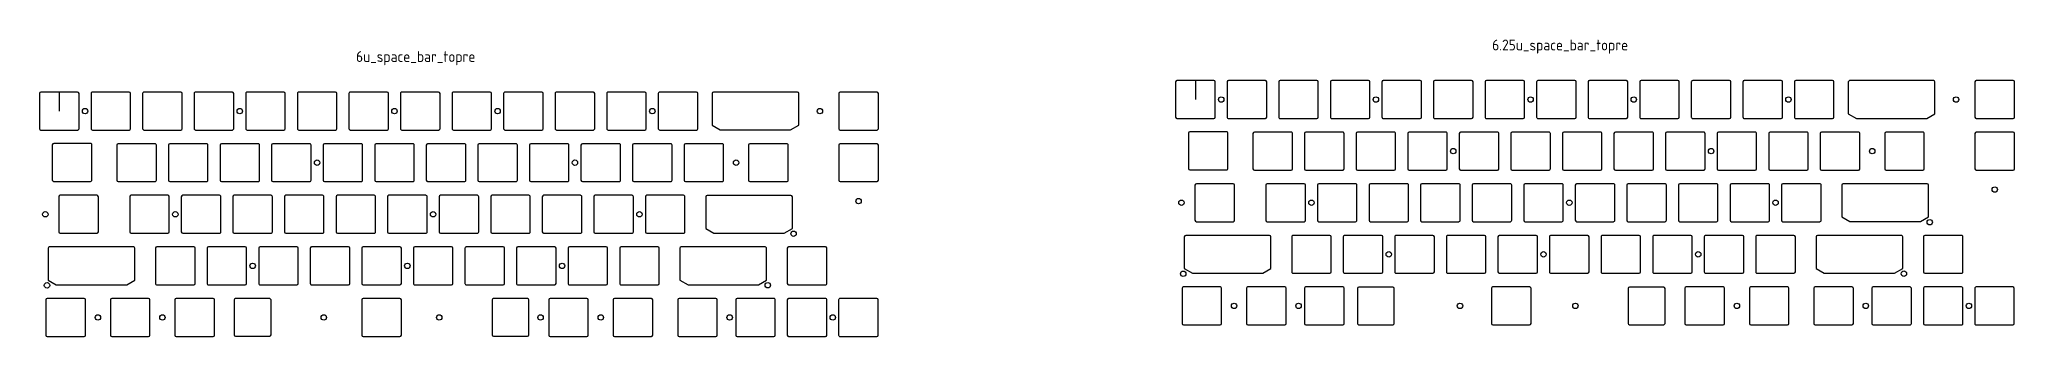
# Model space of a CAD drawing. Header units: millimetres. Extents: x -343 to 387, y -122 to -12.
import ezdxf

# ---------------------------------------------------------------- set-up
doc = ezdxf.new("R2010")
doc.units = ezdxf.units.MM
doc.layers.get('0').update_dxf_attribs({"linetype": 'CONTINUOUS'})
doc.styles.add('iso', font='iso')

msp = doc.modelspace()

# ---------------------------------------------------------------- linework, layer by layer
for p, q in [((76.73, -27.96), (76.73, -40.96)), ((84.03, -27.46), (77.23, -27.46)), ((90.83, -27.46), (84.03, -27.46)), ((84.03, -27.46), (84.03, -34.46)), ((91.33, -40.96), (91.33, -27.96)), ((325.21, -27.98), (325.21, -39.7)), ((341.21, -27.48), (325.71, -27.48)), ((356.71, -27.48), (341.21, -27.48)), ((357.21, -39.7), (357.21, -27.98)), ((372.01, -27.96), (372.01, -40.96)), ((379.31, -27.46), (372.51, -27.46)), ((386.11, -27.46), (379.31, -27.46)), ((386.61, -40.96), (386.61, -27.96)), ((-342.96, -32.23), (-342.96, -45.23)), ((-335.66, -31.73), (-342.46, -31.73)), ((-328.86, -31.73), (-335.66, -31.73)), ((-335.66, -31.73), (-335.66, -38.73)), ((-328.36, -45.23), (-328.36, -32.23)), ((-94.48, -32.25), (-94.48, -43.97)), ((-78.48, -31.75), (-93.98, -31.75)), ((-62.98, -31.75), (-78.48, -31.75)), ((-62.48, -43.97), (-62.48, -32.25)), ((-47.68, -32.23), (-47.68, -45.23)), ((-40.38, -31.73), (-47.18, -31.73)), ((-33.58, -31.73), (-40.38, -31.73)), ((-33.08, -45.23), (-33.08, -32.23)), ((77.23, -41.46), (84.03, -41.46)), ((84.03, -41.46), (90.83, -41.46)), ((325.21, -39.7), (328.21, -41.43)), ((328.21, -41.43), (341.21, -41.43)), ((341.21, -41.43), (354.21, -41.43)), ((354.21, -41.43), (357.21, -39.7)), ((372.51, -41.46), (379.31, -41.46)), ((379.31, -41.46), (386.11, -41.46)), ((-342.46, -45.73), (-335.66, -45.73)), ((-335.66, -45.73), (-328.86, -45.73)), ((-94.48, -43.97), (-91.48, -45.7)), ((-91.48, -45.7), (-78.48, -45.7)), ((-78.48, -45.7), (-65.48, -45.7)), ((-65.48, -45.7), (-62.48, -43.97)), ((-47.18, -45.73), (-40.38, -45.73)), ((-40.38, -50.78), (-47.18, -50.78)), ((-40.38, -45.73), (-33.58, -45.73)), ((-33.58, -50.78), (-40.38, -50.78)), ((372.01, -47.01), (372.01, -60.01)), ((379.31, -46.51), (372.51, -46.51)), ((386.11, -46.51), (379.31, -46.51)), ((386.61, -60.01), (386.61, -47.01)), ((-47.68, -51.28), (-47.68, -64.28)), ((-33.08, -64.28), (-33.08, -51.28)), ((-47.18, -64.78), (-40.38, -64.78)), ((-40.38, -64.78), (-33.58, -64.78)), ((91.18, -65.56), (84.38, -65.56)), ((97.98, -65.56), (91.18, -65.56)), ((117.37, -65.56), (110.57, -65.56)), ((124.17, -65.56), (117.37, -65.56)), ((338.83, -65.58), (323.33, -65.58)), ((354.33, -65.58), (338.83, -65.58)), ((372.51, -60.51), (379.31, -60.51)), ((379.31, -60.51), (386.11, -60.51)), ((-335.81, -70.33), (-335.81, -83.33)), ((-328.51, -69.83), (-335.31, -69.83)), ((-321.71, -69.83), (-328.51, -69.83)), ((-321.21, -83.33), (-321.21, -70.33)), ((-309.62, -70.33), (-309.62, -83.33)), ((-302.32, -69.83), (-309.12, -69.83)), ((-295.52, -69.83), (-302.32, -69.83)), ((-295.02, -83.33), (-295.02, -70.33)), ((-96.86, -70.35), (-96.86, -82.07)), ((-80.86, -69.85), (-96.36, -69.85)), ((-65.36, -69.85), (-80.86, -69.85)), ((-64.86, -82.07), (-64.86, -70.35)), ((83.88, -66.06), (83.88, -79.06)), ((98.48, -79.06), (98.48, -66.06)), ((110.07, -66.06), (110.07, -79.06)), ((124.67, -79.06), (124.67, -66.06)), ((322.83, -66.08), (322.83, -77.8)), ((354.83, -77.8), (354.83, -66.08)), ((84.38, -79.56), (91.18, -79.56)), ((91.18, -79.56), (97.98, -79.56)), ((110.57, -79.56), (117.37, -79.56)), ((117.37, -79.56), (124.17, -79.56)), ((322.83, -77.8), (325.83, -79.53)), ((325.83, -79.53), (338.83, -79.53)), ((338.83, -79.53), (351.83, -79.53)), ((351.83, -79.53), (354.83, -77.8)), ((-335.31, -83.83), (-328.51, -83.83)), ((-328.51, -83.83), (-321.71, -83.83)), ((-309.12, -83.83), (-302.32, -83.83)), ((-302.32, -83.83), (-295.52, -83.83)), ((-96.86, -82.07), (-93.86, -83.8)), ((-93.86, -83.8), (-80.86, -83.8)), ((-80.86, -83.8), (-67.86, -83.8)), ((-67.86, -83.8), (-64.86, -82.07)), ((79.94, -85.13), (79.94, -96.85)), ((95.94, -84.63), (80.44, -84.63)), ((111.44, -84.63), (95.94, -84.63)), ((111.94, -96.85), (111.94, -85.13)), ((195.8, -85.11), (195.8, -98.11)), ((203.1, -84.61), (196.3, -84.61)), ((209.9, -84.61), (203.1, -84.61)), ((210.4, -98.11), (210.4, -85.11)), ((-339.75, -89.4), (-339.75, -101.12)), ((-323.75, -88.9), (-339.25, -88.9)), ((-308.25, -88.9), (-323.75, -88.9)), ((-307.75, -101.12), (-307.75, -89.4)), ((-223.89, -89.38), (-223.89, -102.38)), ((-216.59, -88.88), (-223.39, -88.88)), ((-209.79, -88.88), (-216.59, -88.88)), ((-209.29, -102.38), (-209.29, -89.38)), ((-339.75, -101.12), (-336.75, -102.85)), ((-310.75, -102.85), (-307.75, -101.12)), ((79.94, -96.85), (82.94, -98.58)), ((82.94, -98.58), (95.94, -98.58)), ((95.94, -98.58), (108.94, -98.58)), ((108.94, -98.58), (111.94, -96.85)), ((196.3, -98.61), (203.1, -98.61)), ((203.1, -98.61), (209.9, -98.61)), ((-340.58, -108.43), (-340.58, -121.43)), ((-333.28, -107.93), (-340.08, -107.93)), ((-336.75, -102.85), (-323.75, -102.85)), ((-326.48, -107.93), (-333.28, -107.93)), ((-325.98, -121.43), (-325.98, -108.43)), ((-323.75, -102.85), (-310.75, -102.85)), ((-316.76, -108.43), (-316.76, -121.43)), ((-309.46, -107.93), (-316.26, -107.93)), ((-302.66, -107.93), (-309.46, -107.93)), ((-302.16, -121.43), (-302.16, -108.43)), ((-292.95, -108.43), (-292.95, -121.43)), ((-285.65, -107.93), (-292.45, -107.93)), ((-278.85, -107.93), (-285.65, -107.93)), ((-278.35, -121.43), (-278.35, -108.43)), ((-271.03, -108.48), (-271.03, -121.38)), ((-264.23, -107.98), (-270.53, -107.98)), ((-257.93, -107.98), (-264.23, -107.98)), ((-257.43, -121.38), (-257.43, -108.48)), ((-223.89, -108.43), (-223.89, -121.43)), ((-223.39, -102.88), (-216.59, -102.88)), ((-216.59, -107.93), (-223.39, -107.93)), ((-216.59, -102.88), (-209.79, -102.88)), ((-209.79, -107.93), (-216.59, -107.93)), ((-209.29, -121.43), (-209.29, -108.43)), ((-175.77, -108.48), (-175.77, -121.38)), ((-168.97, -107.98), (-175.27, -107.98)), ((-162.67, -107.98), (-168.97, -107.98)), ((-162.17, -121.38), (-162.17, -108.48)), ((-154.84, -108.43), (-154.84, -121.43)), ((-147.54, -107.93), (-154.34, -107.93)), ((-140.74, -107.93), (-147.54, -107.93)), ((-140.24, -121.43), (-140.24, -108.43)), ((-131.03, -108.43), (-131.03, -121.43)), ((-123.73, -107.93), (-130.53, -107.93)), ((-116.93, -107.93), (-123.73, -107.93)), ((-116.43, -121.43), (-116.43, -108.43)), ((-107.21, -108.43), (-107.21, -121.43)), ((-99.91, -107.93), (-106.71, -107.93)), ((-93.11, -107.93), (-99.91, -107.93)), ((-92.61, -121.43), (-92.61, -108.43)), ((79.11, -104.16), (79.11, -117.16)), ((86.41, -103.66), (79.61, -103.66)), ((93.21, -103.66), (86.41, -103.66)), ((93.71, -117.16), (93.71, -104.16)), ((102.93, -104.16), (102.93, -117.16)), ((110.23, -103.66), (103.43, -103.66)), ((117.03, -103.66), (110.23, -103.66)), ((117.53, -117.16), (117.53, -104.16)), ((124.36, -104.16), (124.36, -117.16)), ((131.66, -103.66), (124.86, -103.66)), ((138.46, -103.66), (131.66, -103.66)), ((138.96, -117.16), (138.96, -104.16)), ((193.41, -104.16), (193.41, -117.16)), ((200.71, -103.66), (193.91, -103.66)), ((207.51, -103.66), (200.71, -103.66)), ((208.01, -117.16), (208.01, -104.16)), ((264.85, -104.16), (264.85, -117.16)), ((272.15, -103.66), (265.35, -103.66)), ((278.95, -103.66), (272.15, -103.66)), ((279.45, -117.16), (279.45, -104.16)), ((288.66, -104.16), (288.66, -117.16)), ((295.96, -103.66), (289.16, -103.66)), ((302.76, -103.66), (295.96, -103.66)), ((303.26, -117.16), (303.26, -104.16)), ((312.48, -104.16), (312.48, -117.16)), ((319.78, -103.66), (312.98, -103.66)), ((326.58, -103.66), (319.78, -103.66)), ((327.08, -117.16), (327.08, -104.16)), ((-340.08, -121.93), (-333.28, -121.93)), ((-333.28, -121.93), (-326.48, -121.93)), ((-316.26, -121.93), (-309.46, -121.93)), ((-309.46, -121.93), (-302.66, -121.93)), ((-292.45, -121.93), (-285.65, -121.93)), ((-285.65, -121.93), (-278.85, -121.93)), ((-270.53, -121.88), (-264.23, -121.88)), ((-264.23, -121.88), (-257.93, -121.88)), ((-223.39, -121.93), (-216.59, -121.93)), ((-216.59, -121.93), (-209.79, -121.93)), ((-175.27, -121.88), (-168.97, -121.88)), ((-168.97, -121.88), (-162.67, -121.88)), ((-154.34, -121.93), (-147.54, -121.93)), ((-147.54, -121.93), (-140.74, -121.93)), ((-130.53, -121.93), (-123.73, -121.93)), ((-123.73, -121.93), (-116.93, -121.93)), ((-106.71, -121.93), (-99.91, -121.93)), ((-99.91, -121.93), (-93.11, -121.93)), ((79.61, -117.66), (86.41, -117.66)), ((86.41, -117.66), (93.21, -117.66)), ((103.43, -117.66), (110.23, -117.66)), ((110.23, -117.66), (117.03, -117.66)), ((124.86, -117.66), (131.66, -117.66)), ((131.66, -117.66), (138.46, -117.66)), ((193.91, -117.66), (200.71, -117.66)), ((200.71, -117.66), (207.51, -117.66)), ((265.35, -117.66), (272.15, -117.66)), ((272.15, -117.66), (278.95, -117.66)), ((289.16, -117.66), (295.96, -117.66)), ((295.96, -117.66), (302.76, -117.66)), ((312.98, -117.66), (319.78, -117.66)), ((319.78, -117.66), (326.58, -117.66))]:
    msp.add_line(p, q)
at = {"color": 2}
for p, q in [((143.91, -104.21), (143.91, -117.11)), ((150.71, -103.71), (144.41, -103.71)), ((157.01, -103.71), (150.71, -103.71)), ((157.51, -117.11), (157.51, -104.21)), ((243.92, -104.21), (243.92, -117.11)), ((250.72, -103.71), (244.42, -103.71)), ((257.02, -103.71), (250.72, -103.71)), ((257.52, -117.11), (257.52, -104.21)), ((144.41, -117.61), (150.71, -117.61)), ((150.71, -117.61), (157.01, -117.61)), ((244.42, -117.61), (250.72, -117.61)), ((250.72, -117.61), (257.02, -117.61))]:
    msp.add_line(p, q, dxfattribs=at)
for points in [[(110.38, -40.96), (110.38, -27.96, 0.414212), (109.88, -27.46), (96.28, -27.46, 0.414214), (95.78, -27.96), (95.78, -40.96, 0.414214), (96.28, -41.46), (109.88, -41.46, 0.414212)], [(129.43, -40.96), (129.43, -27.96, 0.414212), (128.93, -27.46), (115.33, -27.46, 0.414214), (114.83, -27.96), (114.83, -40.96, 0.414214), (115.33, -41.46), (128.93, -41.46, 0.414212)], [(148.48, -40.96), (148.48, -27.96, 0.414212), (147.98, -27.46), (134.38, -27.46, 0.414214), (133.88, -27.96), (133.88, -40.96, 0.414214), (134.38, -41.46), (147.98, -41.46, 0.414212)], [(167.53, -40.96), (167.53, -27.96, 0.414212), (167.03, -27.46), (153.43, -27.46, 0.414214), (152.93, -27.96), (152.93, -40.96, 0.414214), (153.43, -41.46), (167.03, -41.46, 0.414212)], [(186.58, -40.96), (186.58, -27.96, 0.414212), (186.08, -27.46), (172.48, -27.46, 0.414214), (171.98, -27.96), (171.98, -40.96, 0.414214), (172.48, -41.46), (186.08, -41.46, 0.414212)], [(205.63, -40.96), (205.63, -27.96, 0.414212), (205.13, -27.46), (191.53, -27.46, 0.414214), (191.03, -27.96), (191.03, -40.96, 0.414214), (191.53, -41.46), (205.13, -41.46, 0.414212)], [(224.68, -40.96), (224.68, -27.96, 0.414212), (224.18, -27.46), (210.58, -27.46, 0.414214), (210.08, -27.96), (210.08, -40.96, 0.414214), (210.58, -41.46), (224.18, -41.46, 0.414212)], [(243.73, -40.96), (243.73, -27.96, 0.414212), (243.23, -27.46), (229.63, -27.46, 0.414214), (229.13, -27.96), (229.13, -40.96, 0.414214), (229.63, -41.46), (243.23, -41.46, 0.414212)], [(262.78, -40.96), (262.78, -27.96, 0.414212), (262.28, -27.46), (248.68, -27.46, 0.414214), (248.18, -27.96), (248.18, -40.96, 0.414214), (248.68, -41.46), (262.28, -41.46, 0.414212)], [(281.83, -40.96), (281.83, -27.96, 0.414212), (281.33, -27.46), (267.73, -27.46, 0.414214), (267.23, -27.96), (267.23, -40.96, 0.414214), (267.73, -41.46), (281.33, -41.46, 0.414212)], [(300.88, -40.96), (300.88, -27.96, 0.414212), (300.38, -27.46), (286.78, -27.46, 0.414214), (286.28, -27.96), (286.28, -40.96, 0.414214), (286.78, -41.46), (300.38, -41.46, 0.414212)], [(-309.31, -45.23), (-309.31, -32.23, 0.414212), (-309.81, -31.73), (-323.41, -31.73, 0.414214), (-323.91, -32.23), (-323.91, -45.23, 0.414214), (-323.41, -45.73), (-309.81, -45.73, 0.414212)], [(-290.26, -45.23), (-290.26, -32.23, 0.414212), (-290.76, -31.73), (-304.36, -31.73, 0.414214), (-304.86, -32.23), (-304.86, -45.23, 0.414214), (-304.36, -45.73), (-290.76, -45.73, 0.414212)], [(-271.21, -45.23), (-271.21, -32.23, 0.414212), (-271.71, -31.73), (-285.31, -31.73, 0.414214), (-285.81, -32.23), (-285.81, -45.23, 0.414214), (-285.31, -45.73), (-271.71, -45.73, 0.414212)], [(-252.16, -45.23), (-252.16, -32.23, 0.414212), (-252.66, -31.73), (-266.26, -31.73, 0.414214), (-266.76, -32.23), (-266.76, -45.23, 0.414214), (-266.26, -45.73), (-252.66, -45.73, 0.414212)], [(-233.11, -45.23), (-233.11, -32.23, 0.414212), (-233.61, -31.73), (-247.21, -31.73, 0.414214), (-247.71, -32.23), (-247.71, -45.23, 0.414214), (-247.21, -45.73), (-233.61, -45.73, 0.414212)], [(-214.06, -45.23), (-214.06, -32.23, 0.414212), (-214.56, -31.73), (-228.16, -31.73, 0.414214), (-228.66, -32.23), (-228.66, -45.23, 0.414214), (-228.16, -45.73), (-214.56, -45.73, 0.414212)], [(-195.01, -45.23), (-195.01, -32.23, 0.414212), (-195.51, -31.73), (-209.11, -31.73, 0.414214), (-209.61, -32.23), (-209.61, -45.23, 0.414214), (-209.11, -45.73), (-195.51, -45.73, 0.414212)], [(-175.96, -45.23), (-175.96, -32.23, 0.414212), (-176.46, -31.73), (-190.06, -31.73, 0.414214), (-190.56, -32.23), (-190.56, -45.23, 0.414214), (-190.06, -45.73), (-176.46, -45.73, 0.414212)], [(-156.91, -45.23), (-156.91, -32.23, 0.414212), (-157.41, -31.73), (-171.01, -31.73, 0.414214), (-171.51, -32.23), (-171.51, -45.23, 0.414214), (-171.01, -45.73), (-157.41, -45.73, 0.414212)], [(-137.86, -45.23), (-137.86, -32.23, 0.414212), (-138.36, -31.73), (-151.96, -31.73, 0.414214), (-152.46, -32.23), (-152.46, -45.23, 0.414214), (-151.96, -45.73), (-138.36, -45.73, 0.414212)], [(-118.81, -45.23), (-118.81, -32.23, 0.414212), (-119.31, -31.73), (-132.91, -31.73, 0.414214), (-133.41, -32.23), (-133.41, -45.23, 0.414214), (-132.91, -45.73), (-119.31, -45.73, 0.414212)], [(-338.22, -51.18), (-338.22, -64.18, 0.414212), (-337.72, -64.68), (-324.12, -64.68, 0.414214), (-323.62, -64.18), (-323.62, -51.18, 0.414214), (-324.12, -50.68), (-337.72, -50.68, 0.414212)], [(-314.38, -51.28), (-314.38, -64.28, 0.414212), (-313.88, -64.78), (-300.28, -64.78, 0.414214), (-299.78, -64.28), (-299.78, -51.28, 0.414214), (-300.28, -50.78), (-313.88, -50.78, 0.414212)], [(-295.33, -51.28), (-295.33, -64.28, 0.414212), (-294.83, -64.78), (-281.23, -64.78, 0.414214), (-280.73, -64.28), (-280.73, -51.28, 0.414214), (-281.23, -50.78), (-294.83, -50.78, 0.414212)], [(-276.28, -51.28), (-276.28, -64.28, 0.414212), (-275.78, -64.78), (-262.18, -64.78, 0.414214), (-261.68, -64.28), (-261.68, -51.28, 0.414214), (-262.18, -50.78), (-275.78, -50.78, 0.414212)], [(-257.23, -51.28), (-257.23, -64.28, 0.414212), (-256.73, -64.78), (-243.13, -64.78, 0.414214), (-242.63, -64.28), (-242.63, -51.28, 0.414214), (-243.13, -50.78), (-256.73, -50.78, 0.414212)], [(-238.18, -51.28), (-238.18, -64.28, 0.414212), (-237.68, -64.78), (-224.08, -64.78, 0.414214), (-223.58, -64.28), (-223.58, -51.28, 0.414214), (-224.08, -50.78), (-237.68, -50.78, 0.414212)], [(-219.13, -51.28), (-219.13, -64.28, 0.414212), (-218.63, -64.78), (-205.03, -64.78, 0.414214), (-204.53, -64.28), (-204.53, -51.28, 0.414214), (-205.03, -50.78), (-218.63, -50.78, 0.414212)], [(-200.08, -51.28), (-200.08, -64.28, 0.414212), (-199.58, -64.78), (-185.98, -64.78, 0.414214), (-185.48, -64.28), (-185.48, -51.28, 0.414214), (-185.98, -50.78), (-199.58, -50.78, 0.414212)], [(-181.03, -51.28), (-181.03, -64.28, 0.414212), (-180.53, -64.78), (-166.93, -64.78, 0.414214), (-166.43, -64.28), (-166.43, -51.28, 0.414214), (-166.93, -50.78), (-180.53, -50.78, 0.414212)], [(-161.98, -51.28), (-161.98, -64.28, 0.414212), (-161.48, -64.78), (-147.88, -64.78, 0.414214), (-147.38, -64.28), (-147.38, -51.28, 0.414214), (-147.88, -50.78), (-161.48, -50.78, 0.414212)], [(-142.93, -51.28), (-142.93, -64.28, 0.414212), (-142.43, -64.78), (-128.83, -64.78, 0.414214), (-128.33, -64.28), (-128.33, -51.28, 0.414214), (-128.83, -50.78), (-142.43, -50.78, 0.414212)], [(-123.88, -51.28), (-123.88, -64.28, 0.414212), (-123.38, -64.78), (-109.78, -64.78, 0.414214), (-109.28, -64.28), (-109.28, -51.28, 0.414214), (-109.78, -50.78), (-123.38, -50.78, 0.414212)], [(-104.83, -51.28), (-104.83, -64.28, 0.414212), (-104.33, -64.78), (-90.73, -64.78, 0.414214), (-90.23, -64.28), (-90.23, -51.28, 0.414214), (-90.73, -50.78), (-104.33, -50.78, 0.414212)], [(-81.02, -51.28), (-81.02, -64.28, 0.414212), (-80.52, -64.78), (-66.92, -64.78, 0.414214), (-66.42, -64.28), (-66.42, -51.28, 0.414214), (-66.92, -50.78), (-80.52, -50.78, 0.414212)], [(81.47, -46.91), (81.47, -59.91, 0.414212), (81.97, -60.41), (95.57, -60.41, 0.414214), (96.07, -59.91), (96.07, -46.91, 0.414214), (95.57, -46.41), (81.97, -46.41, 0.414212)], [(105.31, -47.01), (105.31, -60.01, 0.414212), (105.81, -60.51), (119.41, -60.51, 0.414214), (119.91, -60.01), (119.91, -47.01, 0.414214), (119.41, -46.51), (105.81, -46.51, 0.414212)], [(124.36, -47.01), (124.36, -60.01, 0.414212), (124.86, -60.51), (138.46, -60.51, 0.414214), (138.96, -60.01), (138.96, -47.01, 0.414214), (138.46, -46.51), (124.86, -46.51, 0.414212)], [(143.41, -47.01), (143.41, -60.01, 0.414212), (143.91, -60.51), (157.51, -60.51, 0.414214), (158.01, -60.01), (158.01, -47.01, 0.414214), (157.51, -46.51), (143.91, -46.51, 0.414212)], [(162.46, -47.01), (162.46, -60.01, 0.414212), (162.96, -60.51), (176.56, -60.51, 0.414214), (177.06, -60.01), (177.06, -47.01, 0.414214), (176.56, -46.51), (162.96, -46.51, 0.414212)], [(181.51, -47.01), (181.51, -60.01, 0.414212), (182.01, -60.51), (195.61, -60.51, 0.414214), (196.11, -60.01), (196.11, -47.01, 0.414214), (195.61, -46.51), (182.01, -46.51, 0.414212)], [(200.56, -47.01), (200.56, -60.01, 0.414212), (201.06, -60.51), (214.66, -60.51, 0.414214), (215.16, -60.01), (215.16, -47.01, 0.414214), (214.66, -46.51), (201.06, -46.51, 0.414212)], [(219.61, -47.01), (219.61, -60.01, 0.414212), (220.11, -60.51), (233.71, -60.51, 0.414214), (234.21, -60.01), (234.21, -47.01, 0.414214), (233.71, -46.51), (220.11, -46.51, 0.414212)], [(238.66, -47.01), (238.66, -60.01, 0.414212), (239.16, -60.51), (252.76, -60.51, 0.414214), (253.26, -60.01), (253.26, -47.01, 0.414214), (252.76, -46.51), (239.16, -46.51, 0.414212)], [(257.71, -47.01), (257.71, -60.01, 0.414212), (258.21, -60.51), (271.81, -60.51, 0.414214), (272.31, -60.01), (272.31, -47.01, 0.414214), (271.81, -46.51), (258.21, -46.51, 0.414212)], [(276.76, -47.01), (276.76, -60.01, 0.414212), (277.26, -60.51), (290.86, -60.51, 0.414214), (291.36, -60.01), (291.36, -47.01, 0.414214), (290.86, -46.51), (277.26, -46.51, 0.414212)], [(295.81, -47.01), (295.81, -60.01, 0.414212), (296.31, -60.51), (309.91, -60.51, 0.414214), (310.41, -60.01), (310.41, -47.01, 0.414214), (309.91, -46.51), (296.31, -46.51, 0.414212)], [(314.86, -47.01), (314.86, -60.01, 0.414212), (315.36, -60.51), (328.96, -60.51, 0.414214), (329.46, -60.01), (329.46, -47.01, 0.414214), (328.96, -46.51), (315.36, -46.51, 0.414212)], [(338.67, -47.01), (338.67, -60.01, 0.414212), (339.17, -60.51), (352.77, -60.51, 0.414214), (353.27, -60.01), (353.27, -47.01, 0.414214), (352.77, -46.51), (339.17, -46.51, 0.414212)], [(129.12, -66.06), (129.12, -79.06, 0.414212), (129.62, -79.56), (143.22, -79.56, 0.414214), (143.72, -79.06), (143.72, -66.06, 0.414214), (143.22, -65.56), (129.62, -65.56, 0.414212)], [(148.17, -66.06), (148.17, -79.06, 0.414212), (148.67, -79.56), (162.27, -79.56, 0.414214), (162.77, -79.06), (162.77, -66.06, 0.414214), (162.27, -65.56), (148.67, -65.56, 0.414212)], [(167.22, -66.06), (167.22, -79.06, 0.414212), (167.72, -79.56), (181.32, -79.56, 0.414214), (181.82, -79.06), (181.82, -66.06, 0.414214), (181.32, -65.56), (167.72, -65.56, 0.414212)], [(186.27, -66.06), (186.27, -79.06, 0.414212), (186.77, -79.56), (200.37, -79.56, 0.414214), (200.87, -79.06), (200.87, -66.06, 0.414214), (200.37, -65.56), (186.77, -65.56, 0.414212)], [(205.32, -66.06), (205.32, -79.06, 0.414212), (205.82, -79.56), (219.42, -79.56, 0.414214), (219.92, -79.06), (219.92, -66.06, 0.414214), (219.42, -65.56), (205.82, -65.56, 0.414212)], [(224.37, -66.06), (224.37, -79.06, 0.414212), (224.87, -79.56), (238.47, -79.56, 0.414214), (238.97, -79.06), (238.97, -66.06, 0.414214), (238.47, -65.56), (224.87, -65.56, 0.414212)], [(243.42, -66.06), (243.42, -79.06, 0.414212), (243.92, -79.56), (257.52, -79.56, 0.414214), (258.02, -79.06), (258.02, -66.06, 0.414214), (257.52, -65.56), (243.92, -65.56, 0.414212)], [(262.47, -66.06), (262.47, -79.06, 0.414212), (262.97, -79.56), (276.57, -79.56, 0.414214), (277.07, -79.06), (277.07, -66.06, 0.414214), (276.57, -65.56), (262.97, -65.56, 0.414212)], [(281.52, -66.06), (281.52, -79.06, 0.414212), (282.02, -79.56), (295.62, -79.56, 0.414214), (296.12, -79.06), (296.12, -66.06, 0.414214), (295.62, -65.56), (282.02, -65.56, 0.414212)], [(300.57, -66.06), (300.57, -79.06, 0.414212), (301.07, -79.56), (314.67, -79.56, 0.414214), (315.17, -79.06), (315.17, -66.06, 0.414214), (314.67, -65.56), (301.07, -65.56, 0.414212)], [(-290.57, -70.33), (-290.57, -83.33, 0.414212), (-290.07, -83.83), (-276.47, -83.83, 0.414214), (-275.97, -83.33), (-275.97, -70.33, 0.414214), (-276.47, -69.83), (-290.07, -69.83, 0.414212)], [(-271.52, -70.33), (-271.52, -83.33, 0.414212), (-271.02, -83.83), (-257.42, -83.83, 0.414214), (-256.92, -83.33), (-256.92, -70.33, 0.414214), (-257.42, -69.83), (-271.02, -69.83, 0.414212)], [(-252.47, -70.33), (-252.47, -83.33, 0.414212), (-251.97, -83.83), (-238.37, -83.83, 0.414214), (-237.87, -83.33), (-237.87, -70.33, 0.414214), (-238.37, -69.83), (-251.97, -69.83, 0.414212)], [(-233.42, -70.33), (-233.42, -83.33, 0.414212), (-232.92, -83.83), (-219.32, -83.83, 0.414214), (-218.82, -83.33), (-218.82, -70.33, 0.414214), (-219.32, -69.83), (-232.92, -69.83, 0.414212)], [(-214.37, -70.33), (-214.37, -83.33, 0.414212), (-213.87, -83.83), (-200.27, -83.83, 0.414214), (-199.77, -83.33), (-199.77, -70.33, 0.414214), (-200.27, -69.83), (-213.87, -69.83, 0.414212)], [(-195.32, -70.33), (-195.32, -83.33, 0.414212), (-194.82, -83.83), (-181.22, -83.83, 0.414214), (-180.72, -83.33), (-180.72, -70.33, 0.414214), (-181.22, -69.83), (-194.82, -69.83, 0.414212)], [(-176.27, -70.33), (-176.27, -83.33, 0.414212), (-175.77, -83.83), (-162.17, -83.83, 0.414214), (-161.67, -83.33), (-161.67, -70.33, 0.414214), (-162.17, -69.83), (-175.77, -69.83, 0.414212)], [(-157.22, -70.33), (-157.22, -83.33, 0.414212), (-156.72, -83.83), (-143.12, -83.83, 0.414214), (-142.62, -83.33), (-142.62, -70.33, 0.414214), (-143.12, -69.83), (-156.72, -69.83, 0.414212)], [(-138.17, -70.33), (-138.17, -83.33, 0.414212), (-137.67, -83.83), (-124.07, -83.83, 0.414214), (-123.57, -83.33), (-123.57, -70.33, 0.414214), (-124.07, -69.83), (-137.67, -69.83, 0.414212)], [(-119.12, -70.33), (-119.12, -83.33, 0.414212), (-118.62, -83.83), (-105.02, -83.83, 0.414214), (-104.52, -83.33), (-104.52, -70.33, 0.414214), (-105.02, -69.83), (-118.62, -69.83, 0.414212)], [(134.2, -98.11), (134.2, -85.11, 0.414212), (133.7, -84.61), (120.1, -84.61, 0.414214), (119.6, -85.11), (119.6, -98.11, 0.414214), (120.1, -98.61), (133.7, -98.61, 0.414212)], [(153.25, -98.11), (153.25, -85.11, 0.414212), (152.75, -84.61), (139.15, -84.61, 0.414214), (138.65, -85.11), (138.65, -98.11, 0.414214), (139.15, -98.61), (152.75, -98.61, 0.414212)], [(172.3, -98.11), (172.3, -85.11, 0.414212), (171.8, -84.61), (158.2, -84.61, 0.414214), (157.7, -85.11), (157.7, -98.11, 0.414214), (158.2, -98.61), (171.8, -98.61, 0.414212)], [(191.35, -98.11), (191.35, -85.11, 0.414212), (190.85, -84.61), (177.25, -84.61, 0.414214), (176.75, -85.11), (176.75, -98.11, 0.414214), (177.25, -98.61), (190.85, -98.61, 0.414212)], [(229.45, -98.11), (229.45, -85.11, 0.414212), (228.95, -84.61), (215.35, -84.61, 0.414214), (214.85, -85.11), (214.85, -98.11, 0.414214), (215.35, -98.61), (228.95, -98.61, 0.414212)], [(248.5, -98.11), (248.5, -85.11, 0.414212), (248, -84.61), (234.4, -84.61, 0.414214), (233.9, -85.11), (233.9, -98.11, 0.414214), (234.4, -98.61), (248, -98.61, 0.414212)], [(267.55, -98.11), (267.55, -85.11, 0.414212), (267.05, -84.61), (253.45, -84.61, 0.414214), (252.95, -85.11), (252.95, -98.11, 0.414214), (253.45, -98.61), (267.05, -98.61, 0.414212)], [(286.6, -98.11), (286.6, -85.11, 0.414212), (286.1, -84.61), (272.5, -84.61, 0.414214), (272, -85.11), (272, -98.11, 0.414214), (272.5, -98.61), (286.1, -98.61, 0.414212)], [(305.65, -98.11), (305.65, -85.11, 0.414212), (305.15, -84.61), (291.55, -84.61, 0.414214), (291.05, -85.11), (291.05, -98.11, 0.414214), (291.55, -98.61), (305.15, -98.61, 0.414212)], [(329.3, -98.58), (342.3, -98.58), (345.3, -96.85), (345.3, -85.13, 0.414214), (344.8, -84.63), (329.3, -84.63), (313.8, -84.63, 0.414212), (313.3, -85.13), (313.3, -96.85), (316.3, -98.58)], [(352.96, -85.11), (352.96, -98.11, 0.414212), (353.46, -98.61), (367.06, -98.61, 0.414214), (367.56, -98.11), (367.56, -85.11, 0.414214), (367.06, -84.61), (353.46, -84.61, 0.414212)], [(-285.49, -102.38), (-285.49, -89.38, 0.414212), (-285.99, -88.88), (-299.59, -88.88, 0.414214), (-300.09, -89.38), (-300.09, -102.38, 0.414214), (-299.59, -102.88), (-285.99, -102.88, 0.414212)], [(-266.44, -102.38), (-266.44, -89.38, 0.414212), (-266.94, -88.88), (-280.54, -88.88, 0.414214), (-281.04, -89.38), (-281.04, -102.38, 0.414214), (-280.54, -102.88), (-266.94, -102.88, 0.414212)], [(-247.39, -102.38), (-247.39, -89.38, 0.414212), (-247.89, -88.88), (-261.49, -88.88, 0.414214), (-261.99, -89.38), (-261.99, -102.38, 0.414214), (-261.49, -102.88), (-247.89, -102.88, 0.414212)], [(-228.34, -102.38), (-228.34, -89.38, 0.414212), (-228.84, -88.88), (-242.44, -88.88, 0.414214), (-242.94, -89.38), (-242.94, -102.38, 0.414214), (-242.44, -102.88), (-228.84, -102.88, 0.414212)], [(-190.24, -102.38), (-190.24, -89.38, 0.414212), (-190.74, -88.88), (-204.34, -88.88, 0.414214), (-204.84, -89.38), (-204.84, -102.38, 0.414214), (-204.34, -102.88), (-190.74, -102.88, 0.414212)], [(-171.19, -102.38), (-171.19, -89.38, 0.414212), (-171.69, -88.88), (-185.29, -88.88, 0.414214), (-185.79, -89.38), (-185.79, -102.38, 0.414214), (-185.29, -102.88), (-171.69, -102.88, 0.414212)], [(-152.14, -102.38), (-152.14, -89.38, 0.414212), (-152.64, -88.88), (-166.24, -88.88, 0.414214), (-166.74, -89.38), (-166.74, -102.38, 0.414214), (-166.24, -102.88), (-152.64, -102.88, 0.414212)], [(-133.09, -102.38), (-133.09, -89.38, 0.414212), (-133.59, -88.88), (-147.19, -88.88, 0.414214), (-147.69, -89.38), (-147.69, -102.38, 0.414214), (-147.19, -102.88), (-133.59, -102.88, 0.414212)], [(-114.04, -102.38), (-114.04, -89.38, 0.414212), (-114.54, -88.88), (-128.14, -88.88, 0.414214), (-128.64, -89.38), (-128.64, -102.38, 0.414214), (-128.14, -102.88), (-114.54, -102.88, 0.414212)], [(-90.39, -102.85), (-77.39, -102.85), (-74.39, -101.12), (-74.39, -89.4, 0.414214), (-74.89, -88.9), (-90.39, -88.9), (-105.89, -88.9, 0.414212), (-106.39, -89.4), (-106.39, -101.12), (-103.39, -102.85)], [(-66.73, -89.38), (-66.73, -102.38, 0.414212), (-66.23, -102.88), (-52.63, -102.88, 0.414214), (-52.13, -102.38), (-52.13, -89.38, 0.414214), (-52.63, -88.88), (-66.23, -88.88, 0.414212)], [(-85.78, -108.43), (-85.78, -121.43, 0.414212), (-85.28, -121.93), (-71.68, -121.93, 0.414214), (-71.18, -121.43), (-71.18, -108.43, 0.414214), (-71.68, -107.93), (-85.28, -107.93, 0.414212)], [(-66.73, -108.43), (-66.73, -121.43, 0.414212), (-66.23, -121.93), (-52.63, -121.93, 0.414214), (-52.13, -121.43), (-52.13, -108.43, 0.414214), (-52.63, -107.93), (-66.23, -107.93, 0.414212)], [(-33.16, -121.45), (-33.16, -108.45, 0.414212), (-33.66, -107.95), (-47.26, -107.95, 0.414214), (-47.76, -108.45), (-47.76, -121.45, 0.414214), (-47.26, -121.95), (-33.66, -121.95, 0.414212)], [(333.91, -104.16), (333.91, -117.16, 0.414212), (334.41, -117.66), (348.01, -117.66, 0.414214), (348.51, -117.16), (348.51, -104.16, 0.414214), (348.01, -103.66), (334.41, -103.66, 0.414212)], [(352.96, -104.16), (352.96, -117.16, 0.414212), (353.46, -117.66), (367.06, -117.66, 0.414214), (367.56, -117.16), (367.56, -104.16, 0.414214), (367.06, -103.66), (353.46, -103.66, 0.414212)], [(386.53, -117.18), (386.53, -104.18, 0.414212), (386.03, -103.68), (372.43, -103.68, 0.414214), (371.93, -104.18), (371.93, -117.18, 0.414214), (372.43, -117.68), (386.03, -117.68, 0.414212)]]:
    msp.add_lwpolyline(points, format="xyb", close=True)
for points in [[(312.63, -27.46), (305.83, -27.46, 0.414214), (305.33, -27.96), (305.33, -40.96, 0.414214), (305.83, -41.46), (312.63, -41.46), (319.43, -41.46, 0.414212), (319.93, -40.96), (319.93, -27.96, 0.414212), (319.43, -27.46)], [(-107.06, -31.73), (-113.86, -31.73, 0.414214), (-114.36, -32.23), (-114.36, -45.23, 0.414214), (-113.86, -45.73), (-107.06, -45.73), (-100.26, -45.73, 0.414212), (-99.76, -45.23), (-99.76, -32.23, 0.414212), (-100.26, -31.73)]]:
    msp.add_lwpolyline(points, format="xyb", close=True, dxfattribs=at)
for centre in [(93.56, -34.46), (150.71, -34.46), (207.86, -34.46), (245.96, -34.46), (303.11, -34.46), (365.02, -34.46), (-326.13, -38.73), (-268.98, -38.73), (-211.83, -38.73), (-173.73, -38.73), (-116.58, -38.73), (-54.67, -38.73), (-240.41, -57.78), (-145.16, -57.78), (-85.63, -57.78), (179.28, -53.51), (274.53, -53.51), (334.06, -53.51), (78.88, -72.56), (126.9, -72.56), (222.15, -72.56), (298.35, -72.56), (-340.81, -76.83), (-292.79, -76.83), (-197.54, -76.83), (-121.34, -76.83), (355.3, -79.75), (-64.39, -84.02), (155.47, -91.61), (212.62, -91.61), (269.77, -91.61), (-264.22, -95.88), (-207.07, -95.88), (-149.92, -95.88), (-321.37, -114.93), (-297.56, -114.93), (-237.93, -114.93), (-157.86, -114.93), (-135.63, -114.93), (-88.01, -114.93), (-49.91, -114.93), (98.32, -110.66), (122.13, -110.66), (181.77, -110.66), (284.06, -110.66), (331.68, -110.66), (369.78, -110.66)]:
    msp.add_circle(centre, 1, dxfattribs=at)
at = {"color": 4}
for centre in [(-40.38, -71.97), (379.31, -67.7), (-340.18, -103.08), (-73.94, -103.03), (79.52, -98.81), (345.75, -98.76), (-195.29, -114.93), (224.4, -110.66)]:
    msp.add_circle(centre, 1, dxfattribs=at)
for centre, start, end in [((77.23, -27.96), 90.00011, 179.99989), ((90.83, -27.96), 360, 90), ((325.71, -27.98), 90.00011, 179.99989), ((356.71, -27.98), 0, 90), ((372.51, -27.96), 90, 180), ((386.11, -27.96), 0.00011, 89.99989), ((-342.46, -32.23), 90.00011, 179.99989), ((-328.86, -32.23), 360, 90), ((-93.98, -32.25), 90.00011, 179.99989), ((-62.98, -32.25), 0, 90), ((-47.18, -32.23), 90, 180), ((-33.58, -32.23), 0.00011, 89.99989), ((77.23, -40.96), 180.00011, 269.99989), ((90.83, -40.96), 270, 0), ((372.51, -40.96), 180, 270), ((386.11, -40.96), 270.00011, 359.99989), ((-342.46, -45.23), 180.00011, 269.99989), ((-328.86, -45.23), 270, 0), ((-47.18, -45.23), 180, 270), ((-47.18, -51.28), 90, 180), ((-33.58, -45.23), 270.00011, 359.99989), ((-33.58, -51.28), 0.00011, 89.99989), ((372.51, -47.01), 90, 180), ((386.11, -47.01), 0.00011, 89.99989), ((-47.18, -64.28), 180, 270), ((-33.58, -64.28), 270.00011, 359.99989), ((84.38, -66.06), 90, 180), ((97.98, -66.06), 0.00011, 89.99989), ((110.57, -66.06), 90.00011, 179.99989), ((124.17, -66.06), 0, 90), ((323.33, -66.08), 90.00011, 179.99989), ((354.33, -66.08), 0, 90), ((372.51, -60.01), 180, 270), ((386.11, -60.01), 270.00011, 359.99989), ((-335.31, -70.33), 90, 180), ((-321.71, -70.33), 0.00011, 89.99989), ((-309.12, -70.33), 90.00011, 179.99989), ((-295.52, -70.33), 0, 90), ((-96.36, -70.35), 90.00011, 179.99989), ((-65.36, -70.35), 0, 90), ((84.38, -79.06), 180, 270), ((97.98, -79.06), 270.00011, 359.99989), ((110.57, -79.06), 180.00011, 269.99989), ((124.17, -79.06), 270, 0), ((-335.31, -83.33), 180, 270), ((-321.71, -83.33), 270.00011, 359.99989), ((-309.12, -83.33), 180.00011, 269.99989), ((-295.52, -83.33), 270, 0), ((80.44, -85.13), 90.00011, 179.99989), ((111.44, -85.13), 0, 90), ((196.3, -85.11), 90, 180), ((209.9, -85.11), 0.00011, 89.99989), ((-339.25, -89.4), 90.00011, 179.99989), ((-308.25, -89.4), 0, 90), ((-223.39, -89.38), 90, 180), ((-209.79, -89.38), 0.00011, 89.99989), ((196.3, -98.11), 180, 270), ((209.9, -98.11), 270.00011, 359.99989), ((-340.08, -108.43), 90, 180), ((-326.48, -108.43), 0.00011, 89.99989), ((-316.26, -108.43), 90, 180), ((-302.66, -108.43), 0.00011, 89.99989), ((-292.45, -108.43), 90, 180), ((-278.85, -108.43), 0.00011, 89.99989), ((-270.53, -108.48), 90.00011, 179.99989), ((-257.93, -108.48), 0.00011, 89.99989), ((-223.39, -102.38), 180, 270), ((-223.39, -108.43), 90, 180), ((-209.79, -102.38), 270.00011, 359.99989), ((-209.79, -108.43), 0.00011, 89.99989), ((-175.27, -108.48), 90, 180), ((-162.67, -108.48), 0, 90), ((-154.34, -108.43), 90, 180), ((-140.74, -108.43), 0.00011, 89.99989), ((-130.53, -108.43), 90, 180), ((-116.93, -108.43), 0.00011, 89.99989), ((-106.71, -108.43), 90, 180), ((-93.11, -108.43), 0.00011, 89.99989), ((79.61, -104.16), 90, 180), ((93.21, -104.16), 0.00011, 89.99989), ((103.43, -104.16), 90, 180), ((117.03, -104.16), 0.00011, 89.99989), ((124.86, -104.16), 90, 180), ((138.46, -104.16), 0.00011, 89.99989), ((193.91, -104.16), 90, 180), ((207.51, -104.16), 0.00011, 89.99989), ((265.35, -104.16), 90, 180), ((278.95, -104.16), 0.00011, 89.99989), ((289.16, -104.16), 90, 180), ((302.76, -104.16), 0.00011, 89.99989), ((312.98, -104.16), 90, 180), ((326.58, -104.16), 0.00011, 89.99989), ((-340.08, -121.43), 180, 270), ((-326.48, -121.43), 270.00011, 359.99989), ((-316.26, -121.43), 180, 270), ((-302.66, -121.43), 270.00011, 359.99989), ((-292.45, -121.43), 180, 270), ((-278.85, -121.43), 270.00011, 359.99989), ((-270.53, -121.38), 180.00011, 269.99989), ((-257.93, -121.38), 270.00011, 359.99989), ((-223.39, -121.43), 180, 270), ((-209.79, -121.43), 270.00011, 359.99989), ((-175.27, -121.38), 180, 270), ((-162.67, -121.38), 270, 0), ((-154.34, -121.43), 180, 270), ((-140.74, -121.43), 270.00011, 359.99989), ((-130.53, -121.43), 180, 270), ((-116.93, -121.43), 270.00011, 359.99989), ((-106.71, -121.43), 180, 270), ((-93.11, -121.43), 270.00011, 359.99989), ((79.61, -117.16), 180, 270), ((93.21, -117.16), 270.00011, 359.99989), ((103.43, -117.16), 180, 270), ((117.03, -117.16), 270.00011, 359.99989), ((124.86, -117.16), 180, 270), ((138.46, -117.16), 270.00011, 359.99989), ((193.91, -117.16), 180, 270), ((207.51, -117.16), 270.00011, 359.99989), ((265.35, -117.16), 180, 270), ((278.95, -117.16), 270.00011, 359.99989), ((289.16, -117.16), 180, 270), ((302.76, -117.16), 270.00011, 359.99989), ((312.98, -117.16), 180, 270), ((326.58, -117.16), 270.00011, 359.99989)]:
    msp.add_arc(centre, 0.5, start, end)
at = {"color": 2}
for centre, start, end in [((144.41, -104.21), 90, 180), ((157.01, -104.21), 0, 90), ((244.42, -104.21), 90, 180), ((257.02, -104.21), 0, 90), ((144.41, -117.11), 180, 270), ((157.01, -117.11), 270, 0), ((244.42, -117.11), 180, 270), ((257.02, -117.11), 270, 0)]:
    msp.add_arc(centre, 0.5, start, end, dxfattribs=at)

# ---------------------------------------------------------------- texts
at = {"char_height": 4, "attachment_point": 1, "style": 'iso'}
for s, insert, width in [('6.25u_space_bar_topre', (193.66, -12.31), 72.1126), ('6u_space_bar_topre', (-226.03, -16.58), 64.5571)]:
    msp.add_mtext(s, dxfattribs=dict(at, insert=insert, width=width))

doc.saveas('drawing.dxf')
